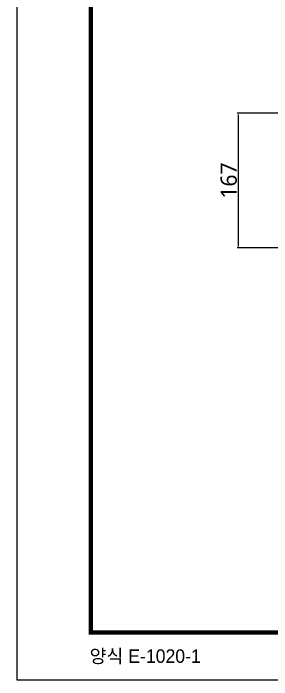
# Model space of a CAD drawing. Header units: millimetres. Extents: x 28 to 2363, y 8 to 1657.
# Drawn here: x 28 to 347, y 8 to 831 of the extents above; entities that cross this region are included whole.
import ezdxf

# ---------------------------------------------------------------- set-up
doc = ezdxf.new("R2010")
doc.units = ezdxf.units.MM
doc.layers.get('Defpoints').update_dxf_attribs({"linetype": 'CONTINUOUS'})
doc.layers.add('1LINE', color=7, linetype='CONTINUOUS')
doc.layers.add('256', color=7, linetype='CONTINUOUS')
doc.styles.add('Annotative', font='malgun.ttf')
doc.styles.add('blockfont', font='simplex.shx')
doc.styles.add('hangul2', font='')
doc.styles.get('hangul2').set_extended_font_data('Gulim')
doc.dimstyles.new('WOO', dxfattribs={"dimtxt": 20, "dimasz": 2, "dimexe": 1.25, "dimexo": 0.3, "dimgap": 1, "dimtad": 1, "dimdec": 1, "dimzin": 1, "dimdsep": 46, "dimtxsty": 'Annotative', "dimcen": 0, "dimclrd": 1, "dimclre": 1, "dimclrt": 2, "dimadec": 0, "dimazin": 0, "dimtfac": 1, "dimtdec": 1, "dimtofl": 0, "dimtmove": 0, "dimatfit": 3, "dimfxl": 0, "dimarcsym": 0})

# ---------------------------------------------------------------- blocks, each defined once
blk = doc.blocks.new('*D15')
at = {"layer": '1LINE', "color": 1, "lineweight": -2}
for p, q in [((394.45, 707.49), (304.38, 707.49)), ((305.63, 705.49), (305.63, 543.18)), ((360.3, 541.18), (304.38, 541.18))]:
    blk.add_line(p, q, dxfattribs=at)
at = {"layer": '1LINE', "color": 1}
for points in [[(305.3, 705.49), (305.96, 705.49), (305.63, 707.49)], [(305.3, 543.18), (305.96, 543.18), (305.63, 541.18)]]:
    blk.add_solid(points, dxfattribs=at)
at = {"layer": 'Defpoints', "color": 0}
for p in [(394.75, 707.49), (305.63, 541.18), (360.6, 541.18)]:
    blk.add_point(p, dxfattribs=at)
at = {"layer": '1LINE', "color": 2, "insert": (294.24, 624.34), "char_height": 20, "attachment_point": 5, "rotation": 90, "style": 'Annotative'}
blk.add_mtext('167', dxfattribs=at)

msp = doc.modelspace()

# ---------------------------------------------------------------- linework, layer by layer
at = {"layer": '1LINE', "color": 4}
msp.add_lwpolyline([(32.17, 8.44), (2363.47, 8.44), (2363.47, 1657), (32.17, 1657)], close=True, dxfattribs=at)
at = {"layer": '1LINE', "color": 4, "const_width": 5.55}
msp.add_lwpolyline([(123.76, 66.72), (2271.88, 66.72), (2271.88, 1598.72), (123.76, 1598.72)], close=True, dxfattribs=at)

# ---------------------------------------------------------------- texts
at = {"layer": '1LINE', "style": 'hangul2'}
msp.add_text('양식 E-1020-1', height=16.6521, dxfattribs=at).set_placement((122.14, 29.21))
at = {"layer": '256', "color": 35, "linetype": 'Continuous', "insert": (27.91, 801.3), "char_height": 3.5, "attachment_point": 7, "line_spacing_factor": 0.903614, "style": 'blockfont'}
msp.add_mtext('\\W01.136;\\fsimplex.shx,bigfont.shx;              ', dxfattribs=at)

# ---------------------------------------------------------------- dimensions: what is measured, and where the dimension line sits
at = {"layer": '1LINE'}
dim = msp.add_linear_dim(base=(305.63, 541.18), p1=(394.75, 707.49), p2=(360.6, 541.18), angle=90, text='167', dimstyle='WOO', override={"dimdec": 0}, dxfattribs=at)
dim.commit()
dim.dimension.update_dxf_attribs({"geometry": '*D15', "text_midpoint": (294.24, 624.34)})

doc.saveas('drawing.dxf')
